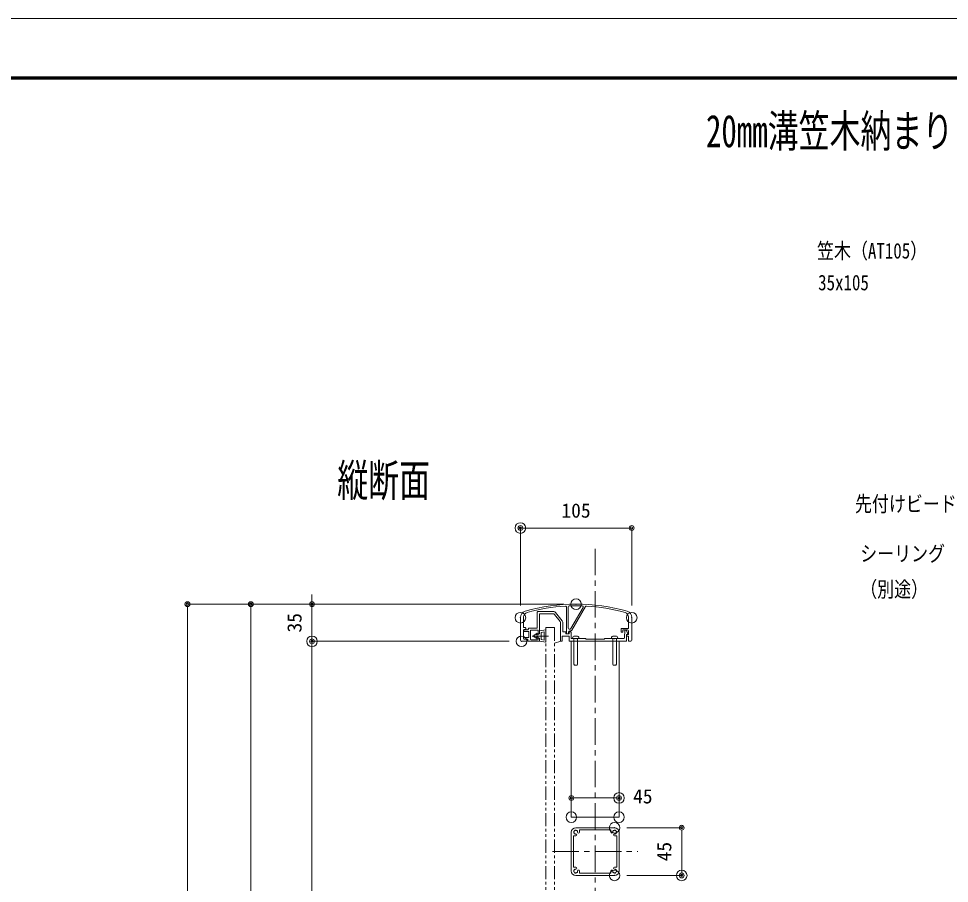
# Model space of a CAD drawing. Units: millimetres, scale not verified. Extents: x -3564 to 3564, y -1188 to 1188.
# Drawn here: x -2344 to -1466, y 372 to 1188 of the extents above; entities that cross this region are included whole.
import ezdxf
from ezdxf.enums import TextEntityAlignment as Align

# ---------------------------------------------------------------- set-up
doc = ezdxf.new("R2010")
doc.units = ezdxf.units.MM
doc.header["$LTSCALE"] = 20
doc.header["$PDMODE"] = 32
doc.header["$PDSIZE"] = 10
doc.linetypes.add('USER1', pattern=[2, 1.25, -0.25, 0.25, -0.25])
doc.linetypes.add('USER2', pattern=[1.25, 0.625, -0.125, 0.125, -0.125, 0.125, -0.125])
for name, color, linetype, lineweight in [('0-0_0', 7, 'Continuous', 18), ('0-1_DEFPOINTS', 7, 'Continuous', 18), ('0-3_MOJI', 7, 'Continuous', 18), ('0-5_WAKU', 7, 'Continuous', 18), ('0-6_6ﾊｯﾁﾝｸﾞ', 4, 'Continuous', 18), ('0-8_3中心線', 2, 'USER1', 18), ('0-9_41ｱﾙﾐ', 6, 'Continuous', 18), ('0-A_1手摺寸法', 7, 'Continuous', 18), ('0-D_2a', 1, 'USER2', 18), ('0-E_4アルミ', 6, 'Continuous', 18)]:
    doc.layers.add(name, color=color, linetype=linetype, lineweight=lineweight)
doc.layers.add('0-2_笠木', color=7, linetype='Continuous')
doc.styles.add('ＭＳ ゴシック', font='')
doc.styles.get('ＭＳ ゴシック').set_extended_font_data('MS Gothic')

# ---------------------------------------------------------------- blocks, each defined once
blk = doc.blocks.new('_ORIGIN2')
at = {"layer": '0-0_0'}
blk.add_line((-0.5, 0), (-1, 0), dxfattribs=at)
for radius in [0.5, 0.25]:
    blk.add_circle((0, 0), radius, dxfattribs=at)
blk = doc.blocks.new('D81')
at = {"layer": '0-1_DEFPOINTS'}
blk.add_point((3874.4, 1680.13), dxfattribs=at)
at = {"layer": '0-A_1手摺寸法'}
for p, q in [((3862.9, 1680.13), (3507.85, 1680.13)), ((3507.85, 1675.53), (3507.85, 569.73))]:
    blk.add_line(p, q, dxfattribs=at)
at = {"layer": '0-A_1手摺寸法', "xscale": 4.6, "yscale": 4.6, "rotation": 90}
blk.add_blockref('_ORIGIN2', (3507.85, 1680.13), dxfattribs=at)
blk = doc.blocks.new('D82')
at = {"layer": '0-1_DEFPOINTS'}
blk.add_point((3874.4, 1680.13), dxfattribs=at)
at = {"layer": '0-A_1手摺寸法'}
for p, q in [((3862.9, 1680.13), (3567.61, 1680.13)), ((3567.61, 1675.53), (3567.61, 584.73))]:
    blk.add_line(p, q, dxfattribs=at)
at = {"layer": '0-A_1手摺寸法', "xscale": 4.6, "yscale": 4.6, "rotation": 90}
blk.add_blockref('_ORIGIN2', (3567.61, 1680.13), dxfattribs=at)
blk = doc.blocks.new('D83')
at = {"layer": '0-1_DEFPOINTS'}
blk.add_point((3822.9, 1645.13), dxfattribs=at)
at = {"layer": '0-A_1手摺寸法'}
for p, q in [((3811.4, 1645.13), (3625.32, 1645.13)), ((3625.32, 1640.53), (3625.32, 664.73))]:
    blk.add_line(p, q, dxfattribs=at)
at = {"layer": '0-A_1手摺寸法', "xscale": 4.6, "yscale": 4.6, "rotation": 90}
blk.add_blockref('_ORIGIN2', (3625.32, 1645.13), dxfattribs=at)
blk = doc.blocks.new('D88')
at = {"layer": '0-1_DEFPOINTS'}
for p in [(3910.7, 1469.27), (3910.7, 1424.27), (3974.03, 1424.27)]:
    blk.add_point(p, dxfattribs=at)
at = {"layer": '0-A_1手摺寸法'}
for p, q in [((3922.2, 1469.27), (3974.03, 1469.27)), ((3974.03, 1464.67), (3974.03, 1428.87)), ((3922.2, 1424.27), (3974.03, 1424.27))]:
    blk.add_line(p, q, dxfattribs=at)
at = {"layer": '0-A_1手摺寸法', "xscale": 4.6, "yscale": 4.6}
for p, rotation in [((3974.03, 1469.27), 90), ((3974.03, 1424.27), 270)]:
    blk.add_blockref('_ORIGIN2', p, dxfattribs=dict(at, rotation=rotation))
at = {"layer": '0-A_1手摺寸法', "style": 'ＭＳ ゴシック'}
blk.add_text('45', height=13.49, rotation=90, dxfattribs=at).set_placement((3968.28, 1437.57), align=Align.BOTTOM_LEFT)
blk = doc.blocks.new('D89')
at = {"layer": '0-1_DEFPOINTS'}
for p in [(3914.9, 1497.35), (3869.9, 1479.27), (3914.9, 1479.27)]:
    blk.add_point(p, dxfattribs=at)
at = {"layer": '0-A_1手摺寸法'}
for p, q in [((3869.9, 1490.77), (3869.9, 1497.35)), ((3874.5, 1497.35), (3910.3, 1497.35)), ((3914.9, 1490.77), (3914.9, 1497.35))]:
    blk.add_line(p, q, dxfattribs=at)
at = {"layer": '0-A_1手摺寸法', "xscale": 4.6, "yscale": 4.6, "rotation": 180}
blk.add_blockref('_ORIGIN2', (3869.9, 1497.35), dxfattribs=at)
at = {"layer": '0-A_1手摺寸法', "xscale": 4.6, "yscale": 4.6}
blk.add_blockref('_ORIGIN2', (3914.9, 1497.35), dxfattribs=at)
at = {"layer": '0-A_1手摺寸法', "style": 'ＭＳ ゴシック'}
blk.add_text('45', height=13.49, dxfattribs=at).set_placement((3928.17, 1488.15), align=Align.BOTTOM_LEFT)
blk = doc.blocks.new('D90')
at = {"layer": '0-1_DEFPOINTS'}
for p in [(3874.4, 1680.13), (3625.32, 1645.13), (3822.9, 1645.13)]:
    blk.add_point(p, dxfattribs=at)
at = {"layer": '0-A_1手摺寸法'}
for p, q in [((3625.32, 1684.73), (3625.32, 1689.33)), ((3862.9, 1680.13), (3625.32, 1680.13)), ((3625.32, 1680.13), (3625.32, 1645.13)), ((3811.4, 1645.13), (3625.32, 1645.13)), ((3625.32, 1640.53), (3625.32, 1635.93))]:
    blk.add_line(p, q, dxfattribs=at)
at = {"layer": '0-A_1手摺寸法', "xscale": 4.6, "yscale": 4.6}
for p, rotation in [((3625.32, 1680.13), 270), ((3625.32, 1645.13), 90)]:
    blk.add_blockref('_ORIGIN2', p, dxfattribs=dict(at, rotation=rotation))
at = {"layer": '0-A_1手摺寸法', "style": 'ＭＳ ゴシック'}
blk.add_text('35', height=13.49, rotation=90, dxfattribs=at).set_placement((3619.57, 1653.43), align=Align.BOTTOM_LEFT)
blk = doc.blocks.new('D91')
at = {"layer": '0-1_DEFPOINTS'}
for p in [(3821.9, 1751.97), (3821.9, 1667.38), (3926.9, 1667.38)]:
    blk.add_point(p, dxfattribs=at)
at = {"layer": '0-A_1手摺寸法'}
for p, q in [((3821.9, 1678.88), (3821.9, 1751.97)), ((3922.3, 1751.97), (3826.5, 1751.97)), ((3926.9, 1678.88), (3926.9, 1751.97))]:
    blk.add_line(p, q, dxfattribs=at)
at = {"layer": '0-A_1手摺寸法', "xscale": 4.6, "yscale": 4.6, "rotation": 180}
blk.add_blockref('_ORIGIN2', (3821.9, 1751.97), dxfattribs=at)
at = {"layer": '0-A_1手摺寸法', "xscale": 4.6, "yscale": 4.6}
blk.add_blockref('_ORIGIN2', (3926.9, 1751.97), dxfattribs=at)
at = {"layer": '0-A_1手摺寸法', "style": 'ＭＳ ゴシック'}
blk.add_text('105', height=13.49, dxfattribs=at).set_placement((3860.6, 1757.72), align=Align.BOTTOM_LEFT)
blk = doc.blocks.new('hbk-213')
at = {"layer": '0-A_1手摺寸法', "color": 3}
for p, q in [((-5.8, 0), (5.8, 0)), ((-5.8, 0), (-5, -6)), ((0, 2.55), (0, -12.9)), ((5.8, 0), (5, -6)), ((-5, -6), (-2, -6)), ((-3.78, -1.5), (3.78, -1.5)), ((-3.78, -1.5), (-3.38, -4.5)), ((-3.38, -4.5), (3.38, -4.5)), ((-2.57, -8.24), (-0.4, -11.3)), ((-2.39, -8.01), (-1, -8.7)), ((-2, -6), (-2, -7.2)), ((-2, -7.2), (-1.25, -7.2)), ((-1.25, -7.2), (-1, -8.7)), ((0.4, -11.3), (2.57, -8.24)), ((1.25, -7.2), (1, -8.7)), ((1, -8.7), (2.39, -8.01)), ((1.25, -7.2), (2, -7.2)), ((2, -6), (5, -6)), ((2, -6), (2, -7.2)), ((3.78, -1.5), (3.38, -4.5))]:
    blk.add_line(p, q, dxfattribs=at)
for centre, radius, start, end in [((-2.45, -8.15), 0.15, 66.37062, 216.60707), ((2.45, -8.15), 0.15, 323.39293, 113.62938), ((0, -11), 0.5, 216.60707, 323.39293)]:
    blk.add_arc(centre, radius, start, end, dxfattribs=at)
blk = doc.blocks.new('A$C64853210')
at = {"layer": '0-9_41ｱﾙﾐ'}
for p, q in [((-9, -2.79), (-9, -27.6)), ((-7.5, -22.5), (-7.5, -2.62)), ((6.67, -3.1), (-4.82, -23)), ((-3.95, -24.5), (8.88, -2.27)), ((-49.49, -21.47), (-49.49, -12.05)), ((49.5, -12.05), (49.5, -22.3)), ((52.5, -34), (52.5, -12.47)), ((-49.51, -32.5), (-49.51, -24.5)), ((-49.01, -24), (-47.99, -24)), ((-47.99, -22), (-48.99, -22)), ((-47.49, -23.5), (-47.49, -22.5)), ((-7, -27.6), (-7, -26)), ((-5.69, -23.5), (-6.5, -23.5)), ((-6, -25), (-4.82, -25)), ((42.5, -23), (42.5, -26.1)), ((49, -22.8), (42.7, -22.8)), ((42.7, -26.3), (43.8, -26.3)), ((44, -26.1), (44, -24.5)), ((44.2, -24.3), (48.5, -24.3)), ((49.5, -25.3), (49.5, -28.3)), ((-51.5, -35), (-47, -35)), ((-47, -33), (-49.01, -33)), ((-46.5, -34.5), (-46.5, -33.5)), ((-8.8, -27.8), (-7.2, -27.8)), ((47.49, -28.76), (47.79, -29.66)), ((49.3, -28.5), (47.68, -28.5)), ((48.26, -30), (49, -30)), ((49.5, -30.5), (49.5, -34.5)), ((50, -35), (51.5, -35))]:
    blk.add_line(p, q, dxfattribs=at)
blk.add_lwpolyline([(-52.5, -12.47), (-52.5, -24.56), (-52.5, -27.61), (-52.5, -34)], dxfattribs=at)
for centre, radius, start, end in [((-46.5, -12.47), 6, 105.84898, 180), ((-44.99, -12.05), 4.5, 105.31927, 180), ((0, -176.27), 176.27, 74.15096, 105.84898), ((0, -176.27), 174.77, 93.29909, 105.32229), ((-10, -2.79), 1, 0, 93.29321), ((-6.5, -2.62), 1, 92.14375, 180), ((0, -176.27), 174.77, 88.08559, 92.14375), ((5.8, -2.6), 1, 330, 88.08559), ((9.74, -2.77), 1, 86.78526, 150), ((0, -176.27), 174.77, 74.67497, 86.78526), ((45, -12.05), 4.5, 0, 74.6718), ((46.5, -12.47), 6, 0, 74.14921), ((-49.01, -24.5), 0.5, 90, 180), ((-48.99, -21.5), 0.5, 176.51911, 270), ((-47.99, -22.5), 0.5, 0, 90), ((-47.99, -23.5), 0.5, 270, 0), ((-6.5, -22.5), 1, 180, 270), ((-6, -26), 1, 90, 180), ((-5.69, -22.5), 1, 270, 330), ((-4.82, -24), 1, 270, 330), ((42.7, -23), 0.2, 90, 180), ((42.7, -26.1), 0.2, 180, 270), ((43.8, -26.1), 0.2, 270, 0), ((44.2, -24.5), 0.2, 90, 180), ((48.5, -25.3), 1, 0, 90), ((49, -22.3), 0.5, 270, 0), ((-51.5, -34), 1, 180, 270), ((-49.01, -32.5), 0.5, 180, 270), ((-47, -33.5), 0.5, 0, 90), ((-47, -34.5), 0.5, 270, 0), ((-8.8, -27.6), 0.2, 180, 270), ((-7.2, -27.6), 0.2, 270, 0), ((47.68, -28.7), 0.2, 90, 198.43495), ((48.26, -29.5), 0.5, 198.43495, 270), ((49, -30.5), 0.5, 0, 90), ((49.3, -28.3), 0.2, 270, 0), ((50, -34.5), 0.5, 180, 270), ((51.5, -34), 1, 270, 0)]:
    blk.add_arc(centre, radius, start, end, dxfattribs=at)
blk = doc.blocks.new('A$C6FE40CEB')
at = {"layer": '0-9_41ｱﾙﾐ'}
for p, q in [((12.95, 27.5), (12.95, 13)), ((28.45, 28), (13.45, 28)), ((30, 27.26), (36.5, 19.26)), ((27.5, 26), (15.45, 26)), ((29.05, 25.26), (34.5, 18.55)), ((36.95, 18), (36.95, 9.5)), ((0.2, 10.6), (0.2, 9.5)), ((4, 10.8), (0.4, 10.8)), ((0.4, 9.3), (4.8, 9.3)), ((5, 12.5), (4, 10.8)), ((5, 12.5), (12.45, 12.5)), ((5, 9.1), (5, 3.7)), ((6.5, 2), (6.5, 10)), ((7, 10.5), (13.25, 10.5)), ((34.95, 17.29), (34.95, 0.2)), ((37.45, 9), (39.76, 9)), ((39.96, 8.8), (39.96, 7.2)), ((43, 8.8), (43, 7.2)), ((43.2, 9), (44.5, 9)), ((95.49, 10.31), (95.06, 3.44)), ((96.65, 10.5), (95.69, 10.5)), ((98.4, 6.77), (97.12, 10.18)), ((0, 3), (0, 2.5)), ((4.8, 3.5), (0.5, 3.5)), ((0.5, 2), (3.8, 2)), ((4, 1.8), (4, 0.2)), ((4.2, 0), (14.45, 0)), ((13.25, 1.5), (7, 1.5)), ((35.15, 0), (36.25, 0)), ((36.45, 4.5), (36.45, 0.2)), ((36.95, 5), (42.5, 5)), ((40.16, 7), (42.8, 7)), ((43, 4.5), (43, 0.5)), ((96.5, 0), (43.5, 0)), ((45, 8.5), (45, 3)), ((97, 0.5), (97, 6.3)), ((97.2, 6.5), (98.21, 6.5))]:
    blk.add_line(p, q, dxfattribs=at)
for points in [[(13.75, 10), (13.75, 7), (14.95, 7), (14.95, 25.5)], [(14.95, 0.5), (14.95, 0.8), (14.95, 3), (13.75, 3), (13.75, 2)], [(59, 2), (58.5, 2.5), (49.72, 2.5), (49.2, 2.2), (48.68, 2.5), (45.5, 2.5)], [(94.06, 2.5), (86.32, 2.5), (85.8, 2.2), (85.28, 2.5), (76.5, 2.5), (76, 2), (59, 2)]]:
    blk.add_lwpolyline(points, dxfattribs=at)
for centre, radius, start, end in [((13.45, 27.5), 0.5, 90, 180), ((28.45, 26), 2, 39.09386, 90), ((15.45, 25.5), 0.5, 90, 180), ((27.5, 24), 2, 39.09386, 90), ((32.95, 17.29), 2, 0, 39.09386), ((34.95, 18), 2, 0, 39.09386), ((0.4, 10.6), 0.2, 90, 180), ((0.4, 9.5), 0.2, 180, 270), ((4.8, 9.1), 0.2, 0, 90), ((7, 10), 0.5, 90, 180), ((12.45, 13), 0.5, 270, 0), ((13.25, 10), 0.5, 0, 90), ((37.45, 9.5), 0.5, 180, 270), ((39.76, 8.8), 0.2, 0, 90), ((43.2, 8.8), 0.2, 90, 180), ((44.5, 8.5), 0.5, 0, 90), ((95.69, 10.3), 0.2, 90, 176.42367), ((95.69, 10.3), 0.2, 90, 176.42367), ((95.69, 10.3), 0.2, 90, 176.42367), ((96.65, 10), 0.5, 20.55605, 90), ((0.5, 3), 0.5, 90, 180), ((0.5, 2.5), 0.5, 180, 270), ((3.8, 1.8), 0.2, 0, 90), ((4.2, 0.2), 0.2, 180, 270), ((4.8, 3.7), 0.2, 270, 0), ((7, 2), 0.5, 180, 270), ((13.25, 2), 0.5, 270, 0), ((14.45, 0.5), 0.5, 270, 0), ((35.15, 0.2), 0.2, 180, 270), ((36.25, 0.2), 0.2, 270, 0), ((36.95, 4.5), 0.5, 90, 180), ((40.16, 7.2), 0.2, 180, 270), ((42.5, 4.5), 0.5, 0, 90), ((42.8, 7.2), 0.2, 270, 0), ((43.5, 0.5), 0.5, 180, 270), ((45.5, 3), 0.5, 180, 270), ((94.06, 3.5), 1, 270, 356.42367), ((96.5, 0.5), 0.5, 270, 0), ((97.2, 6.3), 0.2, 90, 180), ((98.21, 6.7), 0.2, 270, 20.55605)]:
    blk.add_arc(centre, radius, start, end, dxfattribs=at)

msp = doc.modelspace()

# ---------------------------------------------------------------- linework, layer by layer
at = {"layer": '0-0_0'}
for p, q in [((-1823.02, 600.61), (-1823.02, 434.75)), ((-1778.02, 600.61), (-1778.02, 434.75))]:
    msp.add_line(p, q, dxfattribs=at)
at = {"layer": '0-1_DEFPOINTS', "color": 5}
msp.add_line((-200.49, 1188), (-3564.49, 1188), dxfattribs=at)
at = {"layer": '0-1_DEFPOINTS'}
msp.add_line((-1823.02, 434.75), (-1778.02, 434.75), dxfattribs=at)
at = {"layer": '0-5_WAKU'}
for p, q in [((-283.29, 1133.2), (-3485.69, 1133.2)), ((-283.89, 1132.6), (-3485.09, 1132.6)), ((-284.49, 1132), (-3484.49, 1132)), ((-285.09, 1131.4), (-3483.89, 1131.4)), ((-285.69, 1130.8), (-3483.29, 1130.8))]:
    msp.add_line(p, q, dxfattribs=at)
at = {"layer": '0-6_6ﾊｯﾁﾝｸﾞ'}
for p, q in [((-1821.83, 603.61), (-1821.83, 603.31)), ((-1816.03, 603.11), (-1821.63, 603.11)), ((-1820.58, 603.11), (-1820.58, 579.07)), ((-1817.83, 605.61), (-1819.83, 605.61)), ((-1817.08, 603.11), (-1817.08, 579.07)), ((-1815.83, 603.61), (-1815.83, 603.31)), ((-1785.23, 603.61), (-1785.23, 603.31)), ((-1785.03, 603.11), (-1779.43, 603.11)), ((-1783.98, 603.11), (-1783.98, 579.07)), ((-1783.23, 605.61), (-1781.23, 605.61)), ((-1780.48, 603.11), (-1780.48, 579.07)), ((-1779.23, 603.61), (-1779.23, 603.31)), ((-1820.58, 579.07), (-1820.17, 578.07)), ((-1817.5, 578.07), (-1820.17, 578.07)), ((-1817.08, 579.07), (-1817.5, 578.07)), ((-1783.98, 579.07), (-1783.57, 578.07)), ((-1783.57, 578.07), (-1780.9, 578.07)), ((-1780.48, 579.07), (-1780.9, 578.07))]:
    msp.add_line(p, q, dxfattribs=at)
for centre, radius, start, end in [((-1819.83, 603.61), 2, 90, 180), ((-1821.63, 603.31), 0.2, 180, 270), ((-1817.83, 603.61), 2, 0, 90), ((-1816.03, 603.31), 0.2, 270, 0), ((-1783.23, 603.61), 2, 90, 180), ((-1785.03, 603.31), 0.2, 180, 270), ((-1781.23, 603.61), 2, 0, 90), ((-1779.43, 603.31), 0.2, 270, 0)]:
    msp.add_arc(centre, radius, start, end, dxfattribs=at)
at = {"layer": '0-8_3中心線'}
for p, q in [((-1800.52, 687.96), (-1800.52, -731.18)), ((-1840.83, 402.25), (-1760.22, 402.25))]:
    msp.add_line(p, q, dxfattribs=at)
at = {"layer": '0-A_1手摺寸法', "color": 3}
msp.add_line((-1832.87, 600.61), (-1839.02, 598.71), dxfattribs=at)
at = {"layer": '0-D_2a'}
for p, q in [((-1847.02, 613.61), (-1847.02, -400.89)), ((-1847.02, 613.61), (-1839.02, 613.61)), ((-1839.02, 613.61), (-1839.02, -400.89))]:
    msp.add_line(p, q, dxfattribs=at)
at = {"layer": '0-E_4アルミ'}
for p, q in [((-1818.82, 424.75), (-1782.22, 424.75)), ((-1815.32, 420.55), (-1815.32, 422.75)), ((-1815.32, 422.75), (-1785.72, 422.75)), ((-1785.72, 420.55), (-1785.72, 422.75)), ((-1823.02, 420.55), (-1823.02, 383.95)), ((-1821.02, 417.05), (-1821.02, 387.45)), ((-1821.02, 417.05), (-1818.82, 417.05)), ((-1780.02, 417.05), (-1782.22, 417.05)), ((-1780.02, 417.05), (-1780.02, 387.45)), ((-1778.02, 420.55), (-1778.02, 383.95)), ((-1821.02, 387.45), (-1818.82, 387.45)), ((-1780.02, 387.45), (-1782.22, 387.45)), ((-1818.82, 379.75), (-1782.22, 379.75)), ((-1815.32, 383.95), (-1815.32, 381.75)), ((-1815.32, 381.75), (-1785.72, 381.75)), ((-1785.72, 383.95), (-1785.72, 381.75))]:
    msp.add_line(p, q, dxfattribs=at)
for centre, radius, start, end in [((-1818.82, 420.55), 4.2, 90, 180), ((-1820.27, 420.94), 0.5, 97.02431, 165), ((-1818.82, 420.55), 1.75, 135, 149.64111), ((-1818.82, 420.55), 1.75, 120.35889, 135), ((-1819.21, 422), 0.5, 105, 172.97569), ((-1819.21, 422), 0.5, 37.02431, 105), ((-1818.82, 420.55), 1.75, 75, 89.64111), ((-1818.82, 420.55), 1.75, 60.35889, 75), ((-1817.76, 421.61), 0.5, 45, 112.97569), ((-1817.76, 421.61), 0.5, 337.02431, 45), ((-1818.82, 420.55), 1.75, 15, 29.64111), ((-1782.22, 420.55), 1.75, 150.35889, 165), ((-1783.29, 421.61), 0.5, 135, 202.97569), ((-1783.29, 421.61), 0.5, 67.02431, 135), ((-1782.22, 420.55), 1.75, 105, 119.64111), ((-1782.22, 420.55), 1.75, 90.35889, 105), ((-1781.84, 422), 0.5, 75, 142.97569), ((-1782.22, 420.55), 4.2, 360, 90), ((-1781.84, 422), 0.5, 7.02431, 75), ((-1782.22, 420.55), 1.75, 45, 59.64111), ((-1782.22, 420.55), 1.75, 30.35889, 45), ((-1780.78, 420.94), 0.5, 15, 82.97569), ((-1820.27, 420.94), 0.5, 165, 232.97569), ((-1818.82, 420.55), 1.75, 180.35889, 195), ((-1818.82, 420.55), 1.75, 195, 209.64111), ((-1819.89, 419.49), 0.5, 157.02431, 225), ((-1819.89, 419.49), 0.5, 225, 292.97569), ((-1818.82, 420.55), 1.75, 240.35889, 255), ((-1818.82, 420.55), 1.75, 255, 269.64111), ((-1818.82, 417.93), 0.875, 270, 90), ((-1818.82, 420.55), 1.75, 0, 15), ((-1816.2, 420.55), 0.875, 180, 0), ((-1784.85, 420.55), 0.875, 180, 360), ((-1782.22, 420.55), 1.75, 165, 180), ((-1782.22, 417.93), 0.875, 90, 270), ((-1782.22, 420.55), 1.75, 270.35889, 285), ((-1782.22, 420.55), 1.75, 285, 299.64111), ((-1781.16, 419.49), 0.5, 247.02431, 315), ((-1781.16, 419.49), 0.5, 315, 22.97569), ((-1782.22, 420.55), 1.75, 330.35889, 345), ((-1782.22, 420.55), 1.75, 345, 359.64111), ((-1780.78, 420.94), 0.5, 307.02431, 15), ((-1818.82, 386.58), 0.875, 270, 90), ((-1782.22, 386.58), 0.875, 90, 270), ((-1818.82, 383.95), 4.2, 180, 270), ((-1820.27, 383.56), 0.5, 127.02431, 195), ((-1820.27, 383.56), 0.5, 195, 262.97569), ((-1818.82, 383.95), 1.75, 165, 179.64111), ((-1818.82, 383.95), 1.75, 150.35889, 165), ((-1819.89, 385.01), 0.5, 135, 202.97569), ((-1818.82, 383.95), 1.75, 210.35889, 225), ((-1819.89, 385.01), 0.5, 67.02431, 135), ((-1818.82, 383.95), 1.75, 225, 239.64111), ((-1819.21, 382.5), 0.5, 187.02431, 255), ((-1818.82, 383.95), 1.75, 105, 119.64111), ((-1819.21, 382.5), 0.5, 255, 322.97569), ((-1818.82, 383.95), 1.75, 90.35889, 105), ((-1818.82, 383.95), 1.75, 270.35889, 285), ((-1818.82, 383.95), 1.75, 285, 299.64111), ((-1817.76, 382.89), 0.5, 247.02431, 315), ((-1817.76, 382.89), 0.5, 315, 22.97569), ((-1818.82, 383.95), 1.75, 330.35889, 345), ((-1818.82, 383.95), 1.75, 345, 0), ((-1816.2, 383.95), 0.875, 0, 180), ((-1784.85, 383.95), 0.875, 360, 180), ((-1782.22, 383.95), 1.75, 180, 195), ((-1782.22, 383.95), 1.75, 195, 209.64111), ((-1783.29, 382.89), 0.5, 157.02431, 225), ((-1783.29, 382.89), 0.5, 225, 292.97569), ((-1782.22, 383.95), 1.75, 240.35889, 255), ((-1782.22, 383.95), 1.75, 255, 269.64111), ((-1781.84, 382.5), 0.5, 217.02431, 285), ((-1782.22, 383.95), 4.2, 270, 360), ((-1782.22, 383.95), 1.75, 75, 89.64111), ((-1782.22, 383.95), 1.75, 60.35889, 75), ((-1781.84, 382.5), 0.5, 285, 352.97569), ((-1781.16, 385.01), 0.5, 45, 112.97569), ((-1782.22, 383.95), 1.75, 300.35889, 315), ((-1782.22, 383.95), 1.75, 315, 329.64111), ((-1781.16, 385.01), 0.5, 337.02431, 45), ((-1780.78, 383.56), 0.5, 277.02431, 345), ((-1782.22, 383.95), 1.75, 15, 29.64111), ((-1782.22, 383.95), 1.75, 0.35889, 15), ((-1780.78, 383.56), 0.5, 345, 52.97569)]:
    msp.add_arc(centre, radius, start, end, dxfattribs=at)

# ---------------------------------------------------------------- block references
at = {"layer": '0-2_笠木'}
for name, p in [('A$C64853210', (-1818.52, 635.61)), ('A$C6FE40CEB', (-1868.02, 600.61))]:
    msp.add_blockref(name, p, dxfattribs=at)
at = {"layer": '0-A_1手摺寸法'}
for name in ['D91', 'D90', 'D81', 'D82', 'D83', 'D89', 'D88']:
    msp.add_blockref(name, (-5692.93, -1044.52), dxfattribs=at)
at = {"layer": '0-A_1手摺寸法', "xscale": -1, "rotation": 270}
msp.add_blockref('hbk-213', (-1847.07, 605.61), dxfattribs=at)

# ---------------------------------------------------------------- texts
at = {"layer": '0-3_MOJI', "style": 'ＭＳ ゴシック'}
for s, height, width, p in [('20mm溝笠木納まり', 30.55, 0.7, (-1696, 1057.54)), ('笠木（AT105）', 14.66, 0.8, (-1591.27, 957.24)), ('35x105', 14.66, 0.8, (-1590.24, 927.31)), ('縦断面', 30.55, 0.7, (-2043.76, 727.93)), ('先付けビード', 14.66, 0.8, (-1555.48, 718.57)), ('シーリング', 14.66, 0.8, (-1550.53, 671.66)), ('（別途）', 14.66, 0.8, (-1550.53, 637.98))]:
    msp.add_text(s, height=height, dxfattribs=dict(at, width=width)).set_placement(p, align=Align.BOTTOM_LEFT)

doc.saveas('drawing.dxf')
